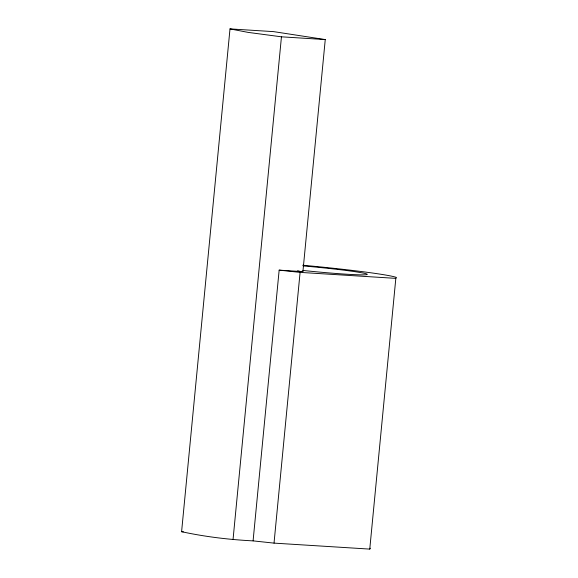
<?xml version="1.0" encoding="UTF-8"?>
<svg xmlns="http://www.w3.org/2000/svg" width="578" height="578" viewBox="0 0 578 578"><rect width="100%" height="100%" fill="white"/><g stroke="black" fill="none" stroke-linecap="round" stroke-linejoin="round"><path stroke-width="0.87" d="M181.593 531.695L230.001 28.9L273.567 31.624L325.255 39.571L302.908 271.631L279.152 270.143L253.085 540.878C229.09 539.657 205.074 536.781 181.593 531.695L183.392 531.803M233.035 539.614L281.45 36.819L325.255 39.571M253.085 540.878L274.023 543.118L300.09 272.382L395.829 278.365L396.407 277.469A85.566 3.735 5.5 0 0 302.785 265.23M274.023 543.118L369.761 549.1L395.829 278.365M369.761 549.1L370.339 548.204M279.152 270.143L300.09 272.382M281.45 36.819L248.128 32.39L230.001 28.9M297.562 270.807L299.346 271.082M301.124 271.357L302.908 271.631M303.053 265.909A53.154 2.319 5.5 0 1 367.276 274.362A53.154 2.319 5.5 0 1 302.8 270.432"/></g></svg>
